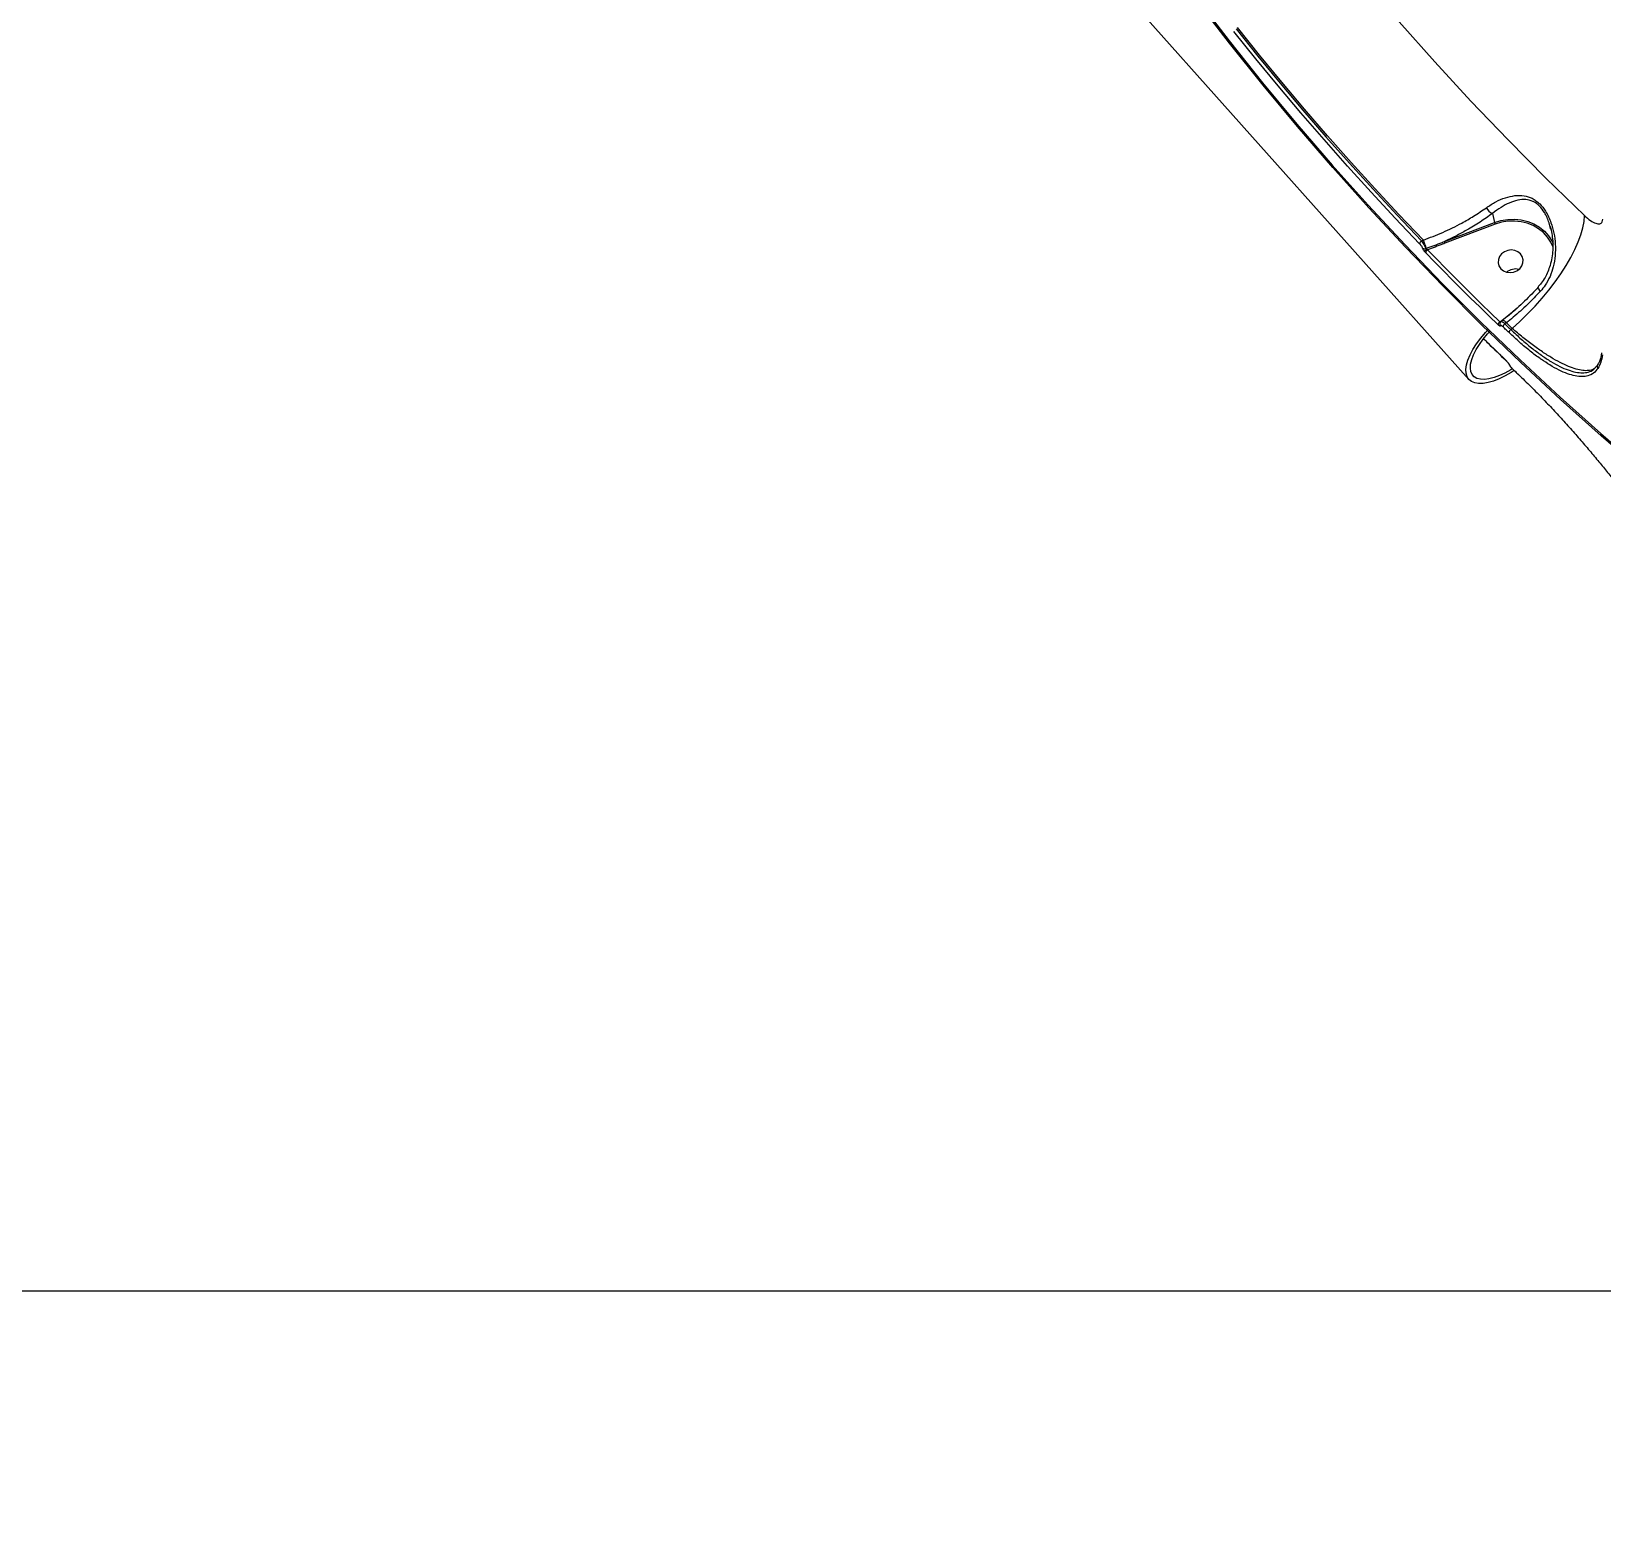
# Model space of a CAD drawing. Header units: millimetres. Extents: x -7245 to 6306, y -6696 to 5973.
# Drawn here: x 539 to 1100, y -3014 to -2479 of the extents above; entities that cross this region are included whole.
import ezdxf

# ---------------------------------------------------------------- set-up
doc = ezdxf.new("R2010")
doc.units = ezdxf.units.MM
for name, color, linetype in [('DIKOM_ОБЪЕКТ', 7, 'Continuous'), ('DIKOM_РАЗМЕР_ЗОНА', 7, 'Continuous'), ('DIKOM_РАЗМЕР_ОБЪЕКТА', 7, 'Continuous')]:
    doc.layers.add(name, color=color, linetype=linetype)
doc.styles.add('style1', font='arial.ttf', dxfattribs={"width": 0.8})
doc.dimstyles.new('1-50', dxfattribs={"dimtxt": 300, "dimasz": 200, "dimexe": 100, "dimexo": 0, "dimgap": 100, "dimtad": 1, "dimtxsty": 'style1', "dimcen": 200, "dimclrd": 7, "dimclre": 7, "dimclrt": 7, "dimadec": 1, "dimazin": 2, "dimtfac": 1, "dimtmove": 0, "dimatfit": 2, "dimfxl": 0, "dimlwd": 25, "dimlwe": 18, "dimarcsym": 0})

# ---------------------------------------------------------------- blocks, each defined once
blk = doc.blocks.new('*D10')
at = {"layer": 'Defpoints', "color": 0, "transparency": 16777216}
for p in [(-4365.71, 2792.53), (4306.16, 475.6), (4306.16, -5965.27)]:
    blk.add_point(p, dxfattribs=at)
at = {"layer": 'DIKOM_РАЗМЕР_ОБЪЕКТА', "color": 7, "lineweight": 18, "transparency": 16777216}
for p, q in [((-4365.71, 2792.53), (-4365.71, -6065.27)), ((4306.16, 475.6), (4306.16, -6065.27))]:
    blk.add_line(p, q, dxfattribs=at)
at = {"layer": 'DIKOM_РАЗМЕР_ОБЪЕКТА', "color": 7, "lineweight": 25, "transparency": 16777216}
blk.add_line((-4165.71, -5965.27), (4106.16, -5965.27), dxfattribs=at)
at = {"layer": 'DIKOM_РАЗМЕР_ОБЪЕКТА', "color": 7, "transparency": 16777216}
for points in [[(-4165.71, -5931.93), (-4165.71, -5998.6), (-4365.71, -5965.27)], [(4106.16, -5931.93), (4106.16, -5998.6), (4306.16, -5965.27)]]:
    blk.add_solid(points, dxfattribs=at)
at = {"layer": 'DIKOM_РАЗМЕР_ОБЪЕКТА', "color": 7, "transparency": 16777216, "insert": (-85.78, -5712.1), "char_height": 300, "attachment_point": 5, "style": 'style1'}
blk.add_mtext('8650', dxfattribs=at)
blk = doc.blocks.new('*D11')
at = {"layer": 'Defpoints', "color": 0, "transparency": 16777216}
for p in [(-3472.32, 4472.83), (-6199.73, -2928.86), (1850.21, -2928.86)]:
    blk.add_point(p, dxfattribs=at)
at = {"layer": 'DIKOM_РАЗМЕР_ОБЪЕКТА', "color": 7, "lineweight": 18, "transparency": 16777216}
for p, q in [((-3472.32, 4472.83), (-6299.73, 4472.83)), ((1850.21, -2928.86), (-6299.73, -2928.86))]:
    blk.add_line(p, q, dxfattribs=at)
at = {"layer": 'DIKOM_РАЗМЕР_ОБЪЕКТА', "color": 7, "lineweight": 25, "transparency": 16777216}
blk.add_line((-6199.73, 4272.83), (-6199.73, -2728.86), dxfattribs=at)
at = {"layer": 'DIKOM_РАЗМЕР_ОБЪЕКТА', "color": 7, "transparency": 16777216}
for points in [[(-6233.06, 4272.83), (-6166.39, 4272.83), (-6199.73, 4472.83)], [(-6233.06, -2728.86), (-6166.39, -2728.86), (-6199.73, -2928.86)]]:
    blk.add_solid(points, dxfattribs=at)
at = {"layer": 'DIKOM_РАЗМЕР_ОБЪЕКТА', "color": 7, "transparency": 16777216, "insert": (-6452.9, 984.54), "char_height": 300, "attachment_point": 5, "rotation": 90, "style": 'style1'}
blk.add_mtext('7400', dxfattribs=at)
blk = doc.blocks.new('*D12')
at = {"layer": 'Defpoints', "color": 0, "transparency": 16777216}
for p in [(-5865.71, 123.34), (6306.18, -91.92), (6306.18, -6596.14)]:
    blk.add_point(p, dxfattribs=at)
at = {"layer": 'DIKOM_РАЗМЕР_ЗОНА', "color": 7, "lineweight": 18, "transparency": 16777216}
for p, q in [((-5865.71, 123.34), (-5865.71, -6696.14)), ((6306.18, -91.92), (6306.18, -6696.14))]:
    blk.add_line(p, q, dxfattribs=at)
at = {"layer": 'DIKOM_РАЗМЕР_ЗОНА', "color": 7, "lineweight": 25, "transparency": 16777216}
blk.add_line((-5665.71, -6596.14), (6106.18, -6596.14), dxfattribs=at)
at = {"layer": 'DIKOM_РАЗМЕР_ЗОНА', "color": 7, "transparency": 16777216}
for points in [[(-5665.71, -6562.81), (-5665.71, -6629.48), (-5865.71, -6596.14)], [(6106.18, -6562.81), (6106.18, -6629.48), (6306.18, -6596.14)]]:
    blk.add_solid(points, dxfattribs=at)
at = {"layer": 'DIKOM_РАЗМЕР_ЗОНА', "color": 7, "transparency": 16777216, "insert": (-71.19, -6342.97), "char_height": 300, "attachment_point": 5, "style": 'style1'}
blk.add_mtext('12150', dxfattribs=at)
blk = doc.blocks.new('*D13')
at = {"layer": 'Defpoints', "color": 0, "transparency": 16777216}
for p in [(-4231.86, 5972.83), (-6795, -4928.88), (1792.4, -4928.88)]:
    blk.add_point(p, dxfattribs=at)
at = {"layer": 'DIKOM_РАЗМЕР_ЗОНА', "color": 7, "lineweight": 18, "transparency": 16777216}
for p, q in [((-4231.86, 5972.83), (-6895, 5972.83)), ((1792.4, -4928.88), (-6895, -4928.88))]:
    blk.add_line(p, q, dxfattribs=at)
at = {"layer": 'DIKOM_РАЗМЕР_ЗОНА', "color": 7, "lineweight": 25, "transparency": 16777216}
blk.add_line((-6795, 5772.83), (-6795, -4728.88), dxfattribs=at)
at = {"layer": 'DIKOM_РАЗМЕР_ЗОНА', "color": 7, "transparency": 16777216}
for points in [[(-6828.33, 5772.83), (-6761.67, 5772.83), (-6795, 5972.83)], [(-6828.33, -4728.88), (-6761.67, -4728.88), (-6795, -4928.88)]]:
    blk.add_solid(points, dxfattribs=at)
at = {"layer": 'DIKOM_РАЗМЕР_ЗОНА', "color": 7, "transparency": 16777216, "insert": (-7048.17, 972.94), "char_height": 300, "attachment_point": 5, "rotation": 90, "style": 'style1'}
blk.add_mtext('10900', dxfattribs=at)

msp = doc.modelspace()

# ---------------------------------------------------------------- linework, layer by layer
at = {"layer": 'DIKOM_ОБЪЕКТ', "color": 7, "linetype": 'Continuous', "lineweight": 15}
for p, q in [((909.573, -2443.646), (1052.176, -2603.416)), ((1060.568, -2544.17), (1061.288, -2547.383)), ((1043.399, -2554.183), (1061.288, -2547.383)), ((1061.512, -2548.015), (1043.623, -2554.815)), ((1081.391, -2549.926), (1081.055, -2548.58)), ((1035.254, -2553.932), (1035.906, -2553.684)), ((1036.754, -2556.715), (1036.968, -2556.634)), ((1076.844, -2570.616), (1076.838, -2570.625)), ((1063.9, -2582.318), (1068.884, -2578.372)), ((1068.884, -2578.372), (1068.898, -2578.36)), ((1063.214, -2582.854), (1063.9, -2582.318)), ((1064.224, -2582.321), (1063.64, -2582.778)), ((1064.224, -2582.321), (1064.239, -2582.311)), ((1065.518, -2583.193), (1065.009, -2583.591)), ((1067.143, -2585.629), (1067.605, -2585.187)), ((1067.763, -2599.673), (1069.898, -2601.713)), ((1097.255, -2599.24), (1097.352, -2599.136)), ((1098.336, -2597.851), (1098.112, -2598.247))]:
    msp.add_line(p, q, dxfattribs=at)
at = {"layer": 'DIKOM_ОБЪЕКТ', "color": 7, "linetype": 'Continuous', "lineweight": 15, "flags": 128}
for points in [[(954.868, -2467.353), (966.543, -2482.533), (978.52, -2497.515), (990.794, -2512.293), (1003.362, -2526.864), (1016.219, -2541.222), (1029.362, -2555.364), (1042.787, -2569.286), (1056.49, -2582.982), (1070.467, -2596.45), (1084.713, -2609.684), (1099.224, -2622.68), (1113.996, -2635.436)], [(1114.193, -2636.315), (1099.421, -2623.56), (1084.91, -2610.563), (1070.664, -2597.329), (1056.688, -2583.862), (1042.985, -2570.165), (1029.559, -2556.245), (1016.416, -2542.102), (1003.559, -2527.744), (990.991, -2513.173), (978.717, -2498.395), (966.741, -2483.413), (955.065, -2468.233)], [(1035.906, -2553.684), (1027.176, -2544.521), (1018.568, -2535.265), (1010.082, -2525.914), (1001.719, -2516.472), (993.481, -2506.939), (985.369, -2497.316), (977.383, -2487.605), (969.526, -2477.807)], [(1027.318, -2475.696), (1039.967, -2489.984), (1052.907, -2504.054), (1066.136, -2517.9), (1079.647, -2531.519), (1093.438, -2544.905)], [(1034.585, -2554.96), (1025.867, -2545.807), (1017.271, -2536.561), (1008.797, -2527.221), (1000.445, -2517.789), (992.218, -2508.268), (984.116, -2498.657), (976.141, -2488.957), (968.292, -2479.171)], [(969.016, -2478.205), (976.858, -2487.983), (984.827, -2497.675), (992.922, -2507.277), (1001.143, -2516.792), (1009.487, -2526.215), (1017.954, -2535.547), (1026.544, -2544.786), (1035.254, -2553.932)], [(1067.605, -2585.187), (1070.401, -2582.686), (1073.137, -2580.047), (1075.786, -2577.296), (1078.324, -2574.457), (1080.729, -2571.555), (1082.979, -2568.617), (1085.052, -2565.671), (1086.93, -2562.742), (1088.596, -2559.858), (1090.035, -2557.046), (1091.233, -2554.329), (1092.18, -2551.734), (1092.867, -2549.284), (1093.287, -2547.001), (1093.438, -2544.905)], [(1061.288, -2547.383), (1063.62, -2546.67), (1066.027, -2546.27), (1068.455, -2546.193), (1070.852, -2546.439), (1073.166, -2547.004), (1075.345, -2547.876), (1077.342, -2549.036), (1079.114, -2550.456), (1080.621, -2552.107), (1081.831, -2553.954), (1082.255, -2554.803)], [(1082.16, -2555.968), (1081.432, -2554.388), (1080.258, -2552.597), (1078.797, -2550.995), (1077.079, -2549.617), (1075.142, -2548.494), (1073.029, -2547.648), (1070.786, -2547.1), (1068.461, -2546.861), (1066.106, -2546.936), (1063.773, -2547.324), (1061.512, -2548.015)], [(1062.568, -2583.909), (1059.287, -2580.735), (1056.021, -2577.55), (1052.769, -2574.351), (1049.534, -2571.14), (1046.313, -2567.916), (1043.108, -2564.68), (1039.917, -2561.431), (1036.743, -2558.17)], [(1037.41, -2557.136), (1040.582, -2560.395), (1043.769, -2563.641), (1046.972, -2566.874), (1050.19, -2570.096), (1053.423, -2573.304), (1056.672, -2576.5), (1059.935, -2579.683), (1063.214, -2582.854)], [(1064.846, -2557.823), (1063.843, -2558.575), (1063.101, -2559.542), (1062.682, -2560.647), (1062.618, -2561.797), (1062.916, -2562.902), (1063.551, -2563.871), (1064.472, -2564.625), (1065.604, -2565.105), (1066.855, -2565.271), (1068.124, -2565.109), (1069.308, -2564.632), (1070.312, -2563.88), (1071.053, -2562.912), (1071.472, -2561.808), (1071.536, -2560.657), (1071.238, -2559.553), (1070.603, -2558.584), (1069.682, -2557.829), (1068.551, -2557.349), (1067.299, -2557.184), (1066.03, -2557.346), (1064.846, -2557.823)], [(1065.009, -2583.591), (1065.276, -2583.846), (1065.542, -2584.101), (1065.809, -2584.356), (1066.075, -2584.611), (1066.342, -2584.865), (1066.609, -2585.12), (1066.876, -2585.374), (1067.143, -2585.629)], [(1067.605, -2585.187), (1067.343, -2584.938), (1067.082, -2584.689), (1066.821, -2584.44), (1066.561, -2584.191), (1066.3, -2583.941), (1066.039, -2583.692), (1065.779, -2583.443), (1065.518, -2583.193)], [(1068.301, -2600.264), (1067.308, -2600.9), (1065.128, -2602.158), (1062.994, -2603.198), (1060.944, -2604.002), (1059.011, -2604.557), (1057.23, -2604.853), (1055.63, -2604.885), (1054.24, -2604.653), (1053.082, -2604.161), (1052.176, -2603.416), (1051.539, -2602.432), (1051.18, -2601.226), (1051.107, -2599.818), (1051.32, -2598.232), (1051.816, -2596.495), (1052.586, -2594.638), (1053.617, -2592.692), (1054.892, -2590.69), (1056.388, -2588.667), (1058.08, -2586.656), (1059.108, -2585.542)], [(1067.636, -2599.635), (1067.1, -2599.968), (1065.047, -2601.124), (1063.045, -2602.064), (1061.133, -2602.768), (1059.346, -2603.223), (1057.717, -2603.422), (1056.277, -2603.36), (1055.053, -2603.038), (1054.066, -2602.463), (1053.336, -2601.646), (1052.877, -2600.601), (1052.696, -2599.348), (1052.797, -2597.91), (1053.179, -2596.314), (1053.834, -2594.59), (1054.75, -2592.769), (1055.909, -2590.888), (1057.292, -2588.978), (1058.87, -2587.077), (1059.723, -2586.141)], [(1057.395, -2588.846), (1058.882, -2590.306), (1062.148, -2593.492), (1065.43, -2596.665)], [(1066.5, -2586.684), (1066.233, -2586.429), (1065.966, -2586.175), (1065.699, -2585.92), (1065.432, -2585.665), (1065.165, -2585.41), (1064.898, -2585.155), (1064.631, -2584.9), (1064.365, -2584.645)], [(1065.473, -2596.739), (1065.467, -2596.733), (1065.43, -2596.665)], [(1066.397, -2597.897), (1066.461, -2598.01), (1066.573, -2598.135)], [(1067.72, -2599.6), (1067.987, -2599.856), (1068.253, -2600.112), (1068.52, -2600.366), (1068.787, -2600.621), (1069.054, -2600.876), (1069.321, -2601.131), (1069.588, -2601.386), (1069.855, -2601.64)], [(1067.763, -2599.673), (1067.758, -2599.667), (1067.72, -2599.6)], [(1069.898, -2601.713), (1069.893, -2601.707), (1069.855, -2601.64)]]:
    msp.add_lwpolyline(points, dxfattribs=at)
at = {"layer": 'DIKOM_ОБЪЕКТ', "color": 7, "linetype": 'Continuous', "lineweight": 15}
for centre, radius, start, end in [((1062.289, -2540.201), 4.326, 205.99386, 246.56307), ((1065.971, -2546.086), 4.859, 195.48395, 203.39611), ((1036.072, -2555.196), 1.506, 122.90548, 170.96836), ((1010.586, -2564.469), 27.521, 16.54205, 23.07276), ((1048.047, -2552.898), 4.822, 195.45302, 203.42705), ((1036.328, -2555.752), 1.053, 230.65338, 293.84306), ((1031.974, -2550.555), 8.231, 301.28322, 308.45292), ((1038.228, -2558.396), 1.502, 122.98995, 171.34213), ((1041.33, -2555.363), 4.543, 196.24635, 201.13621), ((1068.807, -2568.94), 4.954, 75.7517, 129.52415), ((1079.15, -2570.024), 2.389, 194.57803, 233.2143), ((1064.103, -2584.123), 1.549, 125.00904, 172.04805), ((1064.117, -2583.647), 0.908, 172.9206, 224.02651), ((1064.457, -2581.857), 0.723, 219.5951, 235.94685), ((1063.756, -2584.381), 2.125, 33.9687, 76.85671), ((1065.913, -2584.868), 1.564, 125.29914, 171.80608), ((1068.05, -2586.905), 1.566, 125.42594, 171.87642), ((1098.933, -2598.805), 0.937, 145.8016, 223.90242)]:
    msp.add_arc(centre, radius, start, end, dxfattribs=at)
for points, knots in [([(1058.4, -2542.097), (1059.529, -2541.355), (1061.788, -2539.87), (1065.205, -2538.469), (1068.564, -2537.669), (1071.735, -2537.687), (1074.273, -2538.443), (1076.133, -2539.566), (1077.813, -2540.989), (1079.366, -2542.98), (1080.635, -2545.325), (1081.717, -2547.96), (1082.605, -2551.228), (1083.106, -2555.162), (1083.061, -2559.188), (1082.425, -2563.073), (1081.216, -2566.643), (1079.667, -2569.603), (1078.307, -2571.233), (1077.719, -2571.937)], [0, 0, 0, 0, 0.0759055, 0.1519008, 0.2286312, 0.3051853, 0.3688611, 0.4016162, 0.4343322, 0.4904564, 0.5282322, 0.5660837, 0.6308811, 0.6957678, 0.7645168, 0.833226, 0.8936815, 0.9540571, 1, 1, 1, 1]), ([(1081.055, -2548.58), (1080.978, -2548.24), (1080.751, -2547.246), (1080.086, -2545.629), (1079.019, -2543.5), (1077.405, -2541.366), (1075.884, -2540.272), (1074.261, -2539.498), (1072.32, -2539.074), (1069.572, -2539.344), (1066.631, -2540.339), (1063.614, -2541.892), (1061.592, -2543.404), (1060.568, -2544.17)], [0, 0, 0, 0, 0.0325096, 0.0950558, 0.1590783, 0.2495641, 0.3389148, 0.3550649, 0.4617347, 0.593449, 0.7295523, 0.8630919, 1, 1, 1, 1]), ([(1035.906, -2553.684), (1038.228, -2552.792), (1042.938, -2550.983), (1048.912, -2548.01), (1054.128, -2545.03), (1056.9, -2543.126), (1058.4, -2542.097)], [0, 0, 0, 0, 0.2848581, 0.5777491, 0.7715668, 1, 1, 1, 1]), ([(1060.568, -2544.17), (1059.134, -2545.197), (1056.244, -2547.266), (1051.783, -2549.939), (1047.482, -2552.261), (1044.765, -2553.54), (1043.399, -2554.183)], [0, 0, 0, 0, 0.2794564, 0.563432, 0.7807122, 1, 1, 1, 1]), ([(1093.438, -2544.905), (1094.155, -2545.537), (1095.581, -2546.791), (1097.507, -2547.804), (1098.991, -2547.988), (1099.838, -2547.375), (1099.951, -2546.511), (1099.998, -2546.151)], [0, 0, 0, 0, 0.2180348, 0.4332353, 0.6437926, 0.8514287, 1, 1, 1, 1]), ([(1081.101, -2548.564), (1081.198, -2548.878), (1081.545, -2550), (1081.915, -2552.007), (1082.171, -2554.596), (1082.141, -2557.28), (1081.82, -2560.012), (1081.213, -2562.6), (1080.406, -2564.965), (1079.364, -2567.087), (1078.167, -2568.964), (1077.187, -2570.051), (1076.747, -2570.54)], [0, 0, 0, 0, 0.0413904, 0.1474961, 0.2581175, 0.3735233, 0.492656, 0.6134417, 0.7168157, 0.8136612, 0.916243, 1, 1, 1, 1]), ([(1035.661, -2556.566), (1035.623, -2556.465), (1035.546, -2556.263), (1035.315, -2555.871), (1035.024, -2555.46), (1034.767, -2555.153), (1034.62, -2554.997), (1034.585, -2554.96)], [0, 0, 0, 0, 0.2249439, 0.4494072, 0.680287, 0.9237946, 1, 1, 1, 1]), ([(1035.254, -2553.932), (1035.301, -2553.998), (1035.5, -2554.275), (1035.85, -2554.82), (1036.254, -2555.535), (1036.58, -2556.207), (1036.696, -2556.545), (1036.754, -2556.715)], [0, 0, 0, 0, 0.0747047, 0.3151945, 0.5450571, 0.7714687, 1, 1, 1, 1]), ([(1036.968, -2556.634), (1038.838, -2555.932), (1040.985, -2555.126), (1043.123, -2554.291), (1043.399, -2554.183)], [0, 0, 0, 0, 0.8707385, 1, 1, 1, 1]), ([(1043.623, -2554.815), (1043.345, -2554.92), (1041.277, -2555.701), (1039.204, -2556.47), (1037.41, -2557.136)], [0, 0, 0, 0, 0.1343898, 1, 1, 1, 1]), ([(1036.248, -2557.589), (1036.168, -2557.478), (1035.993, -2557.237), (1035.776, -2556.868), (1035.699, -2556.667), (1035.661, -2556.566)], [0, 0, 0, 0, 0.2988403, 0.649181, 1, 1, 1, 1]), ([(1036.743, -2558.17), (1036.695, -2558.119), (1036.528, -2557.942), (1036.364, -2557.736), (1036.248, -2557.589)], [0, 0, 0, 0, 0.2885654, 1, 1, 1, 1]), ([(1036.754, -2556.715), (1036.768, -2556.741), (1036.785, -2556.773), (1036.849, -2556.842), (1036.942, -2556.916), (1037.043, -2556.973), (1037.092, -2557.001)], [0, 0, 0, 0, 0.2627152, 0.3216321, 0.6713005, 1, 1, 1, 1]), ([(1037.092, -2557.001), (1037.166, -2557.037), (1037.271, -2557.089), (1037.379, -2557.126), (1037.41, -2557.136)], [0, 0, 0, 0, 0.7058222, 1, 1, 1, 1]), ([(1076.804, -2570.596), (1076.286, -2571.163), (1074.965, -2572.605), (1072.707, -2574.865), (1070.065, -2577.363), (1067.336, -2579.755), (1065.375, -2581.398), (1064.327, -2582.198), (1064.216, -2582.283)], [0, 0, 0, 0, 0.1350412, 0.3437437, 0.5537903, 0.7645236, 0.9749897, 1, 1, 1, 1]), ([(1077.719, -2571.937), (1076.197, -2573.533), (1073.107, -2576.771), (1068.915, -2580.495), (1066.338, -2582.542), (1065.518, -2583.193)], [0, 0, 0, 0, 0.3984795, 0.808531, 1, 1, 1, 1]), ([(1063.464, -2584.278), (1063.463, -2584.287), (1063.452, -2584.352), (1063.382, -2584.42), (1063.182, -2584.378), (1062.902, -2584.209), (1062.679, -2584.009), (1062.568, -2583.909)], [0, 0, 0, 0, 0.0373175, 0.2782554, 0.519111, 0.7597039, 1, 1, 1, 1]), ([(1063.214, -2582.854), (1063.255, -2582.884), (1063.338, -2582.945), (1063.445, -2582.987), (1063.515, -2582.995), (1063.535, -2582.973), (1063.54, -2582.966)], [0, 0, 0, 0, 0.2925787, 0.5859421, 0.8797664, 1, 1, 1, 1]), ([(1063.652, -2582.794), (1063.584, -2582.845), (1063.408, -2582.976), (1063.264, -2583.258), (1063.237, -2583.46), (1063.226, -2583.538)], [0, 0, 0, 0, 0.2798504, 0.7254534, 1, 1, 1, 1]), ([(1064.365, -2584.645), (1064.253, -2584.545), (1064.03, -2584.344), (1063.748, -2584.176), (1063.547, -2584.136), (1063.477, -2584.203), (1063.466, -2584.269), (1063.464, -2584.278)], [0, 0, 0, 0, 0.2404718, 0.4811287, 0.7219961, 0.9629071, 1, 1, 1, 1]), ([(1063.661, -2582.805), (1063.678, -2582.781), (1063.736, -2582.699), (1064.019, -2582.797), (1064.464, -2583.077), (1064.828, -2583.42), (1065.009, -2583.591)], [0, 0, 0, 0, 0.1204246, 0.4137682, 0.7068132, 1, 1, 1, 1]), ([(1057.409, -2588.868), (1057.942, -2589.4), (1060.596, -2592.051), (1063.307, -2594.657), (1065.473, -2596.739)], [0, 0, 0, 0, 0.200552, 1, 1, 1, 1]), ([(1078.09, -2596.282), (1077.939, -2596.183), (1076.642, -2595.337), (1074.032, -2593.302), (1070.313, -2590.235), (1067.77, -2587.866), (1066.5, -2586.684)], [0, 0, 0, 0, 0.0419984, 0.3609864, 0.6810022, 1, 1, 1, 1]), ([(1067.143, -2585.629), (1068.384, -2586.786), (1070.87, -2589.105), (1074.524, -2592.146), (1078.068, -2594.824), (1081.454, -2597.055), (1084.648, -2598.831), (1087.614, -2600.119), (1090.306, -2600.883), (1092.72, -2601.14), (1094.891, -2600.809), (1096.335, -2600.264), (1096.926, -2599.598), (1097.016, -2599.496)], [0, 0, 0, 0, 0.0966904, 0.1936757, 0.2903597, 0.3870642, 0.4840784, 0.580772, 0.6771155, 0.7737664, 0.8701073, 0.9801117, 1, 1, 1, 1]), ([(1097.488, -2599.006), (1097.352, -2599.173), (1096.833, -2599.806), (1095.442, -2600.232), (1093.415, -2600.347), (1091.113, -2599.959), (1088.483, -2599.122), (1085.537, -2597.817), (1082.323, -2596.077), (1078.883, -2593.924), (1075.25, -2591.365), (1071.481, -2588.476), (1068.895, -2586.282), (1067.605, -2585.187)], [0, 0, 0, 0, 0.0393646, 0.1501205, 0.2442497, 0.3386686, 0.4327973, 0.5272469, 0.6219898, 0.7164424, 0.810868, 0.9055755, 1, 1, 1, 1]), ([(1099.84, -2594.645), (1099.683, -2595.575), (1099.367, -2597.449), (1098.629, -2598.783), (1098.257, -2599.455)], [0, 0, 0, 0, 0.4965029, 1, 1, 1, 1]), ([(1099.537, -2593.877), (1099.527, -2593.997), (1099.461, -2594.755), (1099.166, -2595.916), (1098.775, -2597.13), (1098.442, -2597.677), (1098.336, -2597.851)], [0, 0, 0, 0, 0.0704595, 0.4465117, 0.8241324, 1, 1, 1, 1]), ([(1065.43, -2596.665), (1065.447, -2596.682), (1065.577, -2596.807), (1065.827, -2597.075), (1066.151, -2597.465), (1066.421, -2597.844), (1066.522, -2598.038), (1066.573, -2598.135)], [0, 0, 0, 0, 0.0371199, 0.2779767, 0.5185429, 0.7592856, 1, 1, 1, 1]), ([(1065.475, -2596.744), (1065.521, -2596.788), (1065.652, -2596.914), (1065.892, -2597.18), (1066.135, -2597.484), (1066.299, -2597.72), (1066.38, -2597.862), (1066.392, -2597.888), (1066.397, -2597.897)], [0, 0, 0, 0, 0.1172927, 0.3400348, 0.5762614, 0.7713478, 0.9223746, 1, 1, 1, 1]), ([(1066.405, -2597.9), (1066.415, -2597.928), (1066.507, -2598.162), (1066.783, -2598.559), (1067.257, -2599.154), (1067.627, -2599.556), (1067.819, -2599.722), (1067.848, -2599.747)], [0, 0, 0, 0, 0.045583, 0.3862169, 0.6607252, 0.9490507, 1, 1, 1, 1]), ([(1066.573, -2598.135), (1066.623, -2598.232), (1066.724, -2598.425), (1066.997, -2598.802), (1067.32, -2599.193), (1067.572, -2599.459), (1067.703, -2599.584), (1067.72, -2599.6)], [0, 0, 0, 0, 0.2408567, 0.4812127, 0.722154, 0.9627653, 1, 1, 1, 1]), ([(1098.257, -2599.455), (1097.773, -2600.06), (1096.803, -2601.272), (1094.843, -2602.189), (1092.61, -2602.492), (1090.155, -2602.237), (1087.408, -2601.46), (1084.379, -2600.136), (1081.274, -2598.441), (1079.099, -2596.966), (1078.09, -2596.282)], [0, 0, 0, 0, 0.1398191, 0.2796455, 0.40207, 0.5248811, 0.6473038, 0.770124, 0.8933395, 1, 1, 1, 1]), ([(1098.098, -2598.216), (1098.076, -2598.256), (1097.866, -2598.636), (1097.59, -2598.894), (1097.344, -2599.125)], [0, 0, 0, 0, 0.1068031, 1, 1, 1, 1]), ([(1069.855, -2601.64), (1071.334, -2603.069), (1074.291, -2605.925), (1078.618, -2610.337), (1082.721, -2614.67), (1086.567, -2618.864), (1090.322, -2623.078), (1093.937, -2627.259), (1097.378, -2631.343), (1100.608, -2635.277), (1103.573, -2638.987), (1106.283, -2642.463), (1107.825, -2644.513), (1108.595, -2645.537)], [0, 0, 0, 0, 0.1021858, 0.2043642, 0.2924888, 0.3808942, 0.4690086, 0.5574076, 0.646078, 0.7344636, 0.8228789, 0.9115753, 1, 1, 1, 1])]:
    msp.add_open_spline(points, degree=3, knots=knots, dxfattribs=at)

# ---------------------------------------------------------------- dimensions: what is measured, and where the dimension line sits
at = {"layer": 'DIKOM_РАЗМЕР_ЗОНА'}
dim = msp.add_linear_dim(base=(-6795.001, -4928.879), p1=(-4231.865, 5972.834), p2=(1792.398, -4928.879), angle=90, text='10900', dimstyle='1-50', dxfattribs=at)
dim.commit()
dim.dimension.update_dxf_attribs({"geometry": '*D13', "text_midpoint": (-6795.001, 972.936), "dimtype": 160})
dim = msp.add_linear_dim(base=(6306.184, -6596.144), p1=(-5865.714, 123.344), p2=(6306.184, -91.922), text='12150', dimstyle='1-50', dxfattribs=at)
dim.commit()
dim.dimension.update_dxf_attribs({"geometry": '*D12', "text_midpoint": (-71.192, -6596.144), "dimtype": 160})
at = {"layer": 'DIKOM_РАЗМЕР_ОБЪЕКТА'}
dim = msp.add_linear_dim(base=(-6199.728, -2928.864), p1=(-3472.315, 4472.834), p2=(1850.213, -2928.864), angle=90, text='7400', dimstyle='1-50', dxfattribs=at)
dim.commit()
dim.dimension.update_dxf_attribs({"geometry": '*D11', "text_midpoint": (-6199.728, 984.539), "dimtype": 160})
dim = msp.add_linear_dim(base=(4306.158, -5965.268), p1=(-4365.714, 2792.532), p2=(4306.158, 475.605), text='8650', dimstyle='1-50', dxfattribs=at)
dim.commit()
dim.dimension.update_dxf_attribs({"geometry": '*D10', "text_midpoint": (-85.784, -5965.268), "dimtype": 160})

doc.saveas('drawing.dxf')
